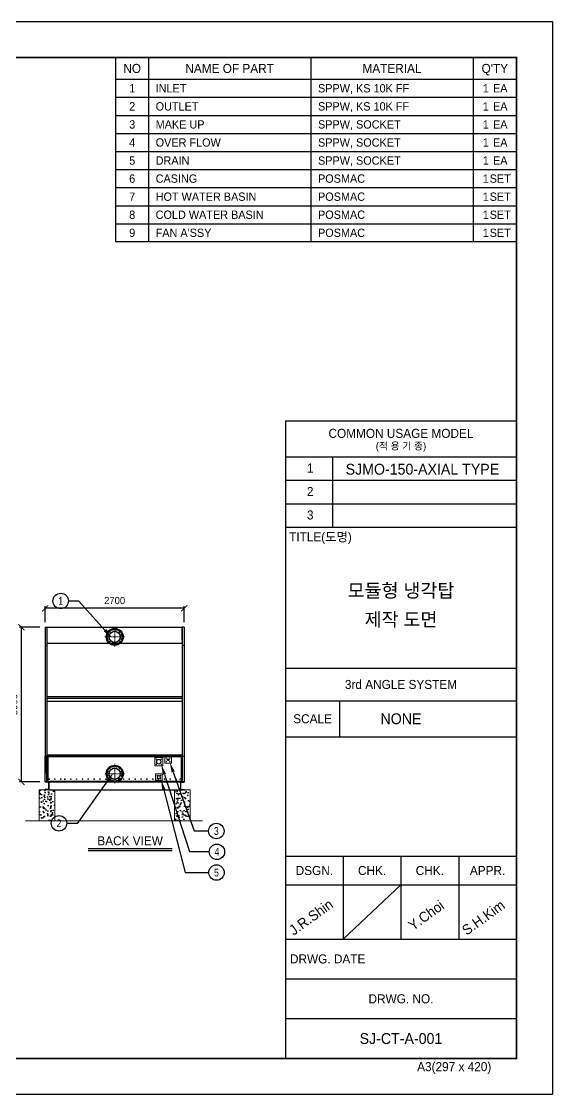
# Model space of a CAD drawing. Header units: millimetres. Extents: x 968 to 30375, y 899 to 21694.
# Drawn here: x 20071 to 30375, y 899 to 21694 of the extents above; entities that cross this region are included whole.
import ezdxf
from ezdxf import colors
from ezdxf.entities.mleader import LeaderData, LeaderLine
from ezdxf.enums import TextEntityAlignment as Align
from ezdxf.math import Vec2, Vec3

# ---------------------------------------------------------------- set-up
doc = ezdxf.new("R2010")
doc.units = ezdxf.units.MM
for name, pattern in [('CENTER', [2, 1.25, -0.25, 0.25, -0.25]), ('DGN Style 4', [4.8, 2.4, -1.2, 0, -1.2]), ('HIDDEN', [0.375, 0.25, -0.125])]:
    doc.linetypes.add(name, pattern=pattern)
for name, color, linetype in [('center', 1, 'CENTER'), ('SSL', 7, 'Continuous'), ('냉각탑', 4, 'Continuous'), ('냉각탑_box', 1, 'Continuous'), ('냉각탑_dim', 1, 'Continuous'), ('냉각탑_form', 1, 'Continuous'), ('냉각탑_text', 3, 'Continuous'), ('냉각탑_찬넬방진', 1, 'Continuous')]:
    doc.layers.add(name, color=color, linetype=linetype)
doc.layers.add('L(c)', color=1, linetype='DGN Style 4', lineweight=5)
doc.styles.add('HY울릉도L', font='')
doc.styles.get("Standard").update_dxf_attribs({"font": 'arial.ttf'})
doc.styles.add('돋움', font='Dotum.ttf')
doc.styles.get('HY울릉도L').set_extended_font_data('HY울릉도L')
doc.dimstyles.new('성지DIM', dxfattribs={"dimtxt": 3.5, "dimasz": 3, "dimexe": 1, "dimexo": 2.5, "dimgap": 2, "dimtad": 1, "dimdec": 0, "dimzin": 3, "dimdsep": 46, "dimtxsty": 'HY울릉도L', "dimblk": 'ARCHTICK', "dimcen": -2, "dimclrd": 256, "dimclre": 256, "dimclrt": 7, "dimadec": 0, "dimazin": 0, "dimtfac": 1, "dimtdec": 0, "dimtofl": 0, "dimtmove": 0, "dimatfit": 3, "dimfxl": 1, "dimtolj": 1, "dimtzin": 0, "dimlwe": -1, "dimarcsym": 0})
pattern_1 = [(50, (-860174.74, -423918.05), (182.18467, -15.939086), [19.05, -209.55]), (355, (-860174.74, -423918.05), (-35.24342, 191.056845), [15.24, -167.640584]), (100.451445, (-860159.56, -423919.38), (146.941247, 175.117752), [16.19001, -178.090245]), (46.1842, (-860174.74, -423867.25), (271.07904, -42.04233), [28.575, -314.325]), (96.635558, (-860152.15, -423870.75), (237.404134, 247.426125), [24.28502, -267.13561]), (351.18415, (-860174.74, -423867.25), (237.404134, 247.426125), [22.85997, -251.45973]), (21, (-860149.34, -423879.95), (151.614391, -102.265198), [19.05, -209.55]), (326, (-860149.34, -423879.95), (61.80203, 184.187966), [15.24, -167.64]), (71.451445, (-860136.7, -423888.47), (213.41642, 81.92277), [16.19001, -178.089938]), (37.5, (-860174.74, -423918.05), (3.0886033, 84.555039), [0, -165.608, 0, -170.18, 0, -168.275]), (7.5, (-860174.74, -423918.05), (66.8196625, 100.180575), [0, -97.028, 0, -161.798, 0, -64.135]), (327.5, (-860231.38, -423918.05), (135.590595, -5.728744), [0, -63.5, 0, -198.12, 0, -262.89]), (317.5, (-860256.78, -423918.05), (148.129181, 25.426491), [0, -82.55, 0, -131.572, 0, -186.69])]

# ---------------------------------------------------------------- blocks, each defined once
blk = doc.blocks.new('냉각탑form')
at = {"layer": 'Defpoints'}
blk.add_lwpolyline([(0, 297.07), (420.1, 297.07), (420.1, 0), (0, 0)], close=True, dxfattribs=at)
at = {"layer": '냉각탑_form'}
for p, q in [((346.08, 186.55), (346.08, 10)), ((346.08, 186.55), (410.1, 186.55)), ((346.08, 186.55), (410.1, 186.55)), ((346.08, 176.54), (410.1, 176.54)), ((359.09, 176.54), (359.09, 157.04)), ((346.08, 170.04), (410.1, 170.04)), ((346.08, 163.54), (410.1, 163.54)), ((346.08, 157.04), (410.1, 157.04)), ((346.08, 157.04), (410.1, 157.04)), ((346.08, 118.03), (410.1, 118.03)), ((346.08, 109.03), (410.1, 109.03)), ((361.09, 109.03), (361.09, 99.02)), ((346.08, 99.02), (410.1, 99.02)), ((346.08, 66.02), (410.1, 66.02)), ((362.09, 66.02), (362.09, 43.01)), ((378.09, 66.02), (378.09, 43.01)), ((394.1, 66.02), (394.1, 43.01)), ((346.08, 58.01), (410.1, 58.01)), ((378.09, 58.01), (362.09, 43.01)), ((346.08, 43.01), (410.1, 43.01)), ((346.08, 32.01), (410.1, 32.01)), ((346.08, 21.01), (410.1, 21.01))]:
    blk.add_line(p, q, dxfattribs=at)
at = {"layer": '냉각탑_form', "const_width": 0.5}
blk.add_lwpolyline([(10, 287.07), (10, 10), (410.1, 10), (410.1, 287.07)], close=True, dxfattribs=at)
at = {"layer": '냉각탑_form', "style": '돋움'}
for s, height, p in [('COMMON USAGE MODEL', 2.5006, (378.09, 183.04)), ('(적 용 기 종)', 2, (378.09, 179.54)), ('3rd ANGLE SYSTEM', 2.5006, (378.09, 113.53)), ('SCALE', 2.501, (353.59, 104.03)), ('DSGN.', 2.501, (354.09, 62.02)), ('CHK.', 2.501, (370.09, 62.02)), ('CHK.', 2.501, (386.09, 62.02)), ('APPR.', 2.501, (402.1, 62.02)), ('DRWG. NO.', 2.501, (378.09, 26.51))]:
    blk.add_text(s, height=height, dxfattribs=at).set_placement(p, align=Align.MIDDLE_CENTER)
for s, height, p in [('1', 2.5, (352.02, 172.2)), ('2', 2.5, (352.02, 165.7)), ('3', 2.5, (352.02, 159.2)), ('TITLE(도명)', 2.501, (347.09, 153.14)), ('DRWG. DATE', 2.501, (347.32, 36.29)), ('A3(297 x 420)', 2.5006, (382.58, 6.47))]:
    blk.add_text(s, height=height, dxfattribs=at).set_placement(p)
blk = doc.blocks.new('_ArchTick')
at = {"color": 0, "linetype": 'ByBlock', "const_width": 0.15}
blk.add_lwpolyline([(-0.5, -0.5), (0.5, 0.5)], dxfattribs=at)
blk = doc.blocks.new('*D36')
at = {"layer": 'Defpoints', "color": 0, "transparency": 16777216}
for p in [(20529, 10321), (20529, 9955), (23229, 9955)]:
    blk.add_point(p, dxfattribs=at)
at = {"layer": '냉각탑_dim', "transparency": 16777216}
for p, q in [((20529, 10055), (20529, 10361)), ((23229, 10055), (23229, 10361))]:
    blk.add_line(p, q, dxfattribs=at)
at = {"layer": '냉각탑_dim', "lineweight": -2, "transparency": 16777216}
blk.add_line((23229, 10321), (20529, 10321), dxfattribs=at)
at = {"layer": '냉각탑_dim', "lineweight": -2, "transparency": 16777216, "xscale": 120, "yscale": 120, "zscale": 120, "rotation": 180}
blk.add_blockref('_ArchTick', (20529, 10321), dxfattribs=at)
at = {"layer": '냉각탑_dim', "lineweight": -2, "transparency": 16777216, "xscale": 120, "yscale": 120, "zscale": 120}
blk.add_blockref('_ArchTick', (23229, 10321), dxfattribs=at)
at = {"layer": '냉각탑_dim', "color": 7, "transparency": 16777216, "insert": (21879, 10471), "char_height": 140, "attachment_point": 5, "style": 'HY울릉도L'}
blk.add_mtext('\\A1;2700', dxfattribs=at)
blk = doc.blocks.new('*D37')
at = {"layer": 'Defpoints', "color": 0, "transparency": 16777216}
for p in [(20072, 9955), (20529, 9955), (20529, 6956)]:
    blk.add_point(p, dxfattribs=at)
at = {"layer": '냉각탑_dim', "transparency": 16777216}
for p, q in [((20429, 9955), (20032, 9955)), ((20429, 6956), (20032, 6956))]:
    blk.add_line(p, q, dxfattribs=at)
at = {"layer": '냉각탑_dim', "lineweight": -2, "transparency": 16777216}
blk.add_line((20072, 6956), (20072, 9955), dxfattribs=at)
at = {"layer": '냉각탑_dim', "lineweight": -2, "transparency": 16777216, "xscale": 120, "yscale": 120, "zscale": 120}
for p, rotation in [((20072, 9955), 90), ((20072, 6956), 270)]:
    blk.add_blockref('_ArchTick', p, dxfattribs=dict(at, rotation=rotation))
at = {"layer": '냉각탑_dim', "color": 7, "transparency": 16777216, "insert": (19922, 8455), "char_height": 140, "attachment_point": 5, "rotation": 90, "style": 'HY울릉도L'}
blk.add_mtext('\\A1;3000', dxfattribs=at)
blk = doc.blocks.new('A$Cede2dec9')
at = {"color": 7, "lineweight": 13}
for p, q in [((0, 160), (160, 160)), ((0, 160), (0, 0)), ((160, 0), (0, 0)), ((160, 0), (160, 160))]:
    blk.add_line(p, q, dxfattribs=at)
for centre, radius in [((30, 130), 4.5), ((30, 30), 4.5), ((80, 80), 46), ((80, 80), 40.3), ((130, 130), 4.5), ((130, 30), 4.5)]:
    blk.add_circle(centre, radius, dxfattribs=at)
for start, end in [(0, 209.93), (208.1298, 360)]:
    blk.add_arc((80, 80), 44.5, start, end, dxfattribs=at)
for points, knots in [([(41, 58), (43, 55), (45, 52), (48, 49), (53, 45), (59, 41), (62, 40), (67, 38), (73, 37), (75, 36), (78, 36), (80, 36)], [0.000001, 0.000001, 0.000001, 0.000001, 0.000001, 0.000001, 24.584374, 24.584374, 24.584374, 49.154115, 49.154115, 49.154115, 65.501735, 65.501735, 65.501735, 65.501735, 65.501735, 65.501735]), ([(80, 125), (83, 124), (87, 124), (90, 123), (97, 121), (103, 118), (106, 116), (111, 111), (116, 106), (118, 103), (121, 97), (123, 90), (123, 87), (124, 81), (123, 75), (123, 73), (122, 69), (120, 65), (120, 63), (118, 60), (117, 58)], [0, 0, 0, 0, 0, 0, 24.547509, 24.547509, 24.547509, 49.118665, 49.118665, 49.118665, 73.703274, 73.703274, 73.703274, 98.267803, 98.267803, 98.267803, 113.61018, 113.61018, 113.61018, 130.308904, 130.308904, 130.308904, 130.308904, 130.308904, 130.308904]), ([(80, 36), (83, 36), (87, 37), (90, 37), (97, 40), (103, 43), (106, 45), (110, 49), (114, 53), (115, 55), (116, 57), (117, 58)], [0, 0, 0, 0, 0, 0, 24.544009, 24.544009, 24.544009, 49.102203, 49.102203, 49.102203, 64.80281, 64.80281, 64.80281, 64.80281, 64.80281, 64.80281])]:
    blk.add_open_spline(points, degree=5, knots=knots, dxfattribs=at)
blk = doc.blocks.new('A$C0deb5804')
at = {"color": 7, "lineweight": 13}
for p, q in [((0, 130), (130, 130)), ((0, 130), (0, 0)), ((130, 0), (0, 0)), ((130, 0), (130, 130))]:
    blk.add_line(p, q, dxfattribs=at)
at = {"color": 7, "lineweight": 13, "ltscale": 8.65448e-05}
blk.add_line((39, 50), (39, 50), dxfattribs=at)
at = {"color": 7, "lineweight": 13}
for centre, radius in [((30, 100), 4.5), ((30, 30), 4.5), ((65, 65), 31.5), ((65, 65), 26.4), ((100, 100), 4.5), ((100, 30), 4.5)]:
    blk.add_circle(centre, radius, dxfattribs=at)
for start, end in [(0, 209.93), (208.1216, 360)]:
    blk.add_arc((65, 65), 30.2, start, end, dxfattribs=at)
for points, knots in [([(39, 50), (40, 48), (42, 46), (43, 44), (47, 41), (52, 38), (54, 37), (58, 36), (61, 36), (62, 35), (64, 35), (65, 35)], [0.004896, 0.004896, 0.004896, 0.004896, 0.004896, 0.004896, 17.690548, 17.690548, 17.690548, 35.365473, 35.365473, 35.365473, 44.291518, 44.291518, 44.291518, 44.291518, 44.291518, 44.291518]), ([(65, 95), (68, 95), (70, 95), (72, 94), (77, 93), (82, 90), (84, 88), (87, 85), (90, 81), (91, 79), (93, 74), (94, 69), (94, 67), (94, 63), (93, 59), (93, 58), (92, 55), (91, 53), (91, 52), (90, 51), (90, 51)], [0, 0, 0, 0, 0, 0, 17.658408, 17.658408, 17.658408, 35.337168, 35.337168, 35.337168, 53.027915, 53.027915, 53.027915, 70.701347, 70.701347, 70.701347, 80.792992, 80.792992, 80.792992, 87.938736, 87.938736, 87.938736, 87.938736, 87.938736, 87.938736]), ([(65, 35), (67, 36), (70, 36), (72, 36), (77, 38), (81, 41), (83, 42), (86, 45), (88, 48), (89, 49), (89, 50), (90, 51)], [0, 0, 0, 0, 0, 0, 17.6545, 17.6545, 17.6545, 35.318709, 35.318709, 35.318709, 43.629241, 43.629241, 43.629241, 43.629241, 43.629241, 43.629241])]:
    blk.add_open_spline(points, degree=5, knots=knots, dxfattribs=at)
blk = doc.blocks.new('A$C3ed718e9')
for p, q in [((0, 150), (0, 148)), ((0, 150), (0, 148)), ((75, 150), (0, 150)), ((0, 2), (0, 0)), ((0, 0), (0, 2)), ((63, 141), (4, 144)), ((63, 9), (4, 6)), ((70, 133), (70, 17)), ((75, 150), (75, 0)), ((75, 0), (0, 0)), ((75, 0), (0, 0))]:
    blk.add_line(p, q)
for centre, radius, start, end in [((4, 148), 4, 180, 265), ((4, 2), 4, 95, 180), ((62, 133), 8, 0, 85), ((62, 17), 8, 275, 0)]:
    blk.add_arc(centre, radius, start, end)
blk = doc.blocks.new('A$C2280a3cf')
for centre, radius in [((190, 190), 165), ((50, 228), 11.5), ((87, 293), 11.5), ((190, 190), 109), ((152, 330), 11.5), ((228, 330), 11.5), ((293, 293), 11.5), ((330, 228), 11.5), ((50, 152), 11.5), ((87, 87), 11.5), ((152, 50), 11.5), ((228, 50), 11.5), ((293, 87), 11.5), ((330, 152), 11.5)]:
    blk.add_circle(centre, radius)
at = {"layer": 'L(c)'}
for p, q in [((66, 223), (34, 232)), ((99, 281), (76, 304)), ((157, 314), (148, 346)), ((190, 0), (190, 380)), ((223, 314), (232, 346)), ((281, 281), (304, 304)), ((314, 223), (346, 232)), ((0, 190), (380, 190)), ((66, 157), (34, 148)), ((99, 99), (76, 76)), ((157, 66), (148, 34)), ((223, 66), (232, 34)), ((281, 99), (304, 76)), ((314, 157), (346, 148))]:
    blk.add_line(p, q, dxfattribs=at)
blk.add_circle((190, 190), 145, dxfattribs=at)
blk = doc.blocks.new('2')
for p, q in [((20529, 9955), (20529, 9601)), ((20529, 9955), (20567, 9955)), ((20567, 9955), (20567, 9601)), ((20569, 9705), (20569, 9955)), ((20569, 9955), (23189, 9955)), ((23189, 9917), (23189, 9955)), ((23189, 9705), (23189, 9955)), ((23191, 9955), (23191, 9601)), ((23229, 9955), (23191, 9955)), ((23229, 9955), (23229, 9601)), ((20529, 9601), (20567, 9601)), ((20529, 9599), (20529, 7457)), ((20529, 9599), (20567, 9599)), ((20567, 9599), (20567, 7457)), ((23229, 9601), (23191, 9601)), ((23191, 9599), (23191, 7457)), ((23229, 9599), (23191, 9599)), ((23229, 9599), (23229, 7457)), ((20529, 7457), (20567, 7457)), ((20529, 7455), (20529, 7125)), ((20529, 6956), (20529, 7455)), ((20529, 7455), (20567, 7455)), ((20567, 6956), (20567, 7455)), ((20569, 7484), (23189, 7484)), ((20569, 7484), (20569, 7457)), ((20569, 7457), (23189, 7457)), ((20569, 6956), (20569, 7455)), ((20569, 7455), (23189, 7455)), ((23188, 7455), (20569, 7455)), ((20569, 7455), (20569, 6956)), ((20583, 7455), (20583, 6956)), ((23175, 7441), (20583, 7441)), ((23175, 6956), (23175, 7455)), ((23188, 6956), (23188, 7455)), ((23189, 7484), (23189, 7457)), ((23189, 7455), (23189, 6956)), ((23191, 7457), (23229, 7457)), ((23191, 7455), (23229, 7455)), ((23191, 7455), (23191, 6956)), ((23229, 7455), (23229, 7125)), ((23229, 7455), (23229, 6956)), ((23229, 6956), (20529, 6956)), ((23229, 6956), (20530, 6956)), ((20569, 6956), (23188, 6956)), ((21653, 6956), (20571, 6956)), ((23229, 6956), (20571, 6956)), ((20583, 6957), (20628, 6957)), ((20628, 6969), (23175, 6969)), ((20628, 6969), (20628, 6956)), ((22497, 6956), (21655, 6956)), ((23229, 6956), (22499, 6956))]:
    blk.add_line(p, q)
at = {"ltscale": 500}
for p, q in [((20567, 9645), (23191, 9645)), ((20567, 8611), (23191, 8611)), ((20567, 8581), (23191, 8581)), ((20567, 8521), (23191, 8521)), ((20529, 6956), (20859, 6956))]:
    blk.add_line(p, q, dxfattribs=at)
at = {"color": 7, "lineweight": 13}
for p, q in [((22851, 7451), (22851, 7321)), ((22851, 7451), (22981, 7451)), ((22981, 7321), (22851, 7321)), ((22981, 7321), (22981, 7451))]:
    blk.add_line(p, q, dxfattribs=at)
for centre in [(22881, 7421), (22881, 7351), (22951, 7421), (22951, 7351)]:
    blk.add_circle(centre, 4.5, dxfattribs=at)
for centre in [(20609, 7010), (20722, 7010), (20836, 7010), (20913, 7010), (21027, 7010), (21141, 7010), (21254, 7010), (21368, 7010), (21482, 7010), (21595, 7010), (21709, 7010), (21754, 7010), (21804, 7010), (21854, 7010), (21904, 7010), (21954, 7010), (22004, 7010), (22050, 7010), (22163, 7010), (22277, 7010), (22391, 7010), (22504, 7010), (22618, 7010), (22732, 7010), (22845, 7010), (22959, 7010), (23072, 7010), (23149, 7010)]:
    blk.add_circle(centre, 4.09)
at = {"layer": 'center'}
for p, q in [((20617, 7010), (20601, 7010)), ((20609, 7017), (20609, 7002)), ((20730, 7010), (20715, 7010)), ((20722, 7017), (20722, 7002)), ((20844, 7010), (20828, 7010)), ((20836, 7017), (20836, 7002)), ((20921, 7010), (20906, 7010)), ((20913, 7017), (20913, 7002)), ((21035, 7010), (21019, 7010)), ((21027, 7017), (21027, 7002)), ((21148, 7010), (21133, 7010)), ((21141, 7017), (21141, 7002)), ((21262, 7010), (21247, 7010)), ((21254, 7017), (21254, 7002)), ((21376, 7010), (21360, 7010)), ((21368, 7017), (21368, 7002)), ((21489, 7010), (21474, 7010)), ((21482, 7017), (21482, 7002)), ((21603, 7010), (21587, 7010)), ((21595, 7017), (21595, 7002)), ((21717, 7010), (21701, 7010)), ((21709, 7017), (21709, 7002)), ((21762, 7010), (21747, 7010)), ((21754, 7017), (21754, 7002)), ((21812, 7010), (21797, 7010)), ((21804, 7017), (21804, 7002)), ((21862, 7010), (21847, 7010)), ((21854, 7017), (21854, 7002)), ((21897, 7010), (21912, 7010)), ((21904, 7017), (21904, 7002)), ((21947, 7010), (21962, 7010)), ((21954, 7017), (21954, 7002)), ((21997, 7010), (22012, 7010)), ((22004, 7017), (22004, 7002)), ((22057, 7010), (22042, 7010)), ((22050, 7017), (22050, 7002)), ((22171, 7010), (22156, 7010)), ((22163, 7017), (22163, 7002)), ((22285, 7010), (22269, 7010)), ((22277, 7017), (22277, 7002)), ((22398, 7010), (22383, 7010)), ((22391, 7017), (22391, 7002)), ((22512, 7010), (22497, 7010)), ((22504, 7017), (22504, 7002)), ((22626, 7010), (22610, 7010)), ((22618, 7017), (22618, 7002)), ((22739, 7010), (22724, 7010)), ((22732, 7017), (22732, 7002)), ((22853, 7010), (22837, 7010)), ((22845, 7017), (22845, 7002)), ((22967, 7010), (22951, 7010)), ((22959, 7017), (22959, 7002)), ((23080, 7010), (23065, 7010)), ((23072, 7017), (23072, 7002)), ((23156, 7010), (23141, 7010)), ((23149, 7017), (23149, 7002))]:
    blk.add_line(p, q, dxfattribs=at)
at = {"layer": 'SSL'}
for p, q in [((20957, 6956), (20761, 6956)), ((22900, 6956), (23229, 6956)), ((20604, 6806), (23154, 6806))]:
    blk.add_line(p, q, dxfattribs=at)
blk.add_circle((22916, 7386), 17, dxfattribs=at)
at = {"layer": '냉각탑'}
blk.add_line((20529, 6956), (23228, 6956), dxfattribs=at)
at = {"layer": '냉각탑', "color": 6, "linetype": 'HIDDEN'}
for p, q in [((20888, 6956), (20530, 6956)), ((22386, 6956), (21767, 6956)), ((22362, 6956), (21791, 6956)), ((23229, 6956), (22965, 6956))]:
    blk.add_line(p, q, dxfattribs=at)
at = {"layer": '냉각탑', "ltscale": 30}
blk.add_line((20530, 6956), (23229, 6956), dxfattribs=at)
at = {"layer": '냉각탑_찬넬방진', "ltscale": 150}
for p, q in [((20529, 6956), (20581, 6956)), ((20581, 6956), (23228, 6956))]:
    blk.add_line(p, q, dxfattribs=at)
at = {"layer": '냉각탑_찬넬방진', "ltscale": 30}
blk.add_line((20530, 6956), (23042, 6956), dxfattribs=at)
blk.add_line((20530, 6956), (23042, 6956), dxfattribs=at)
at = {"layer": '냉각탑_찬넬방진', "linetype": 'HIDDEN'}
for q in [(20530, 6956), (20553, 6956)]:
    blk.add_line((21450, 6956), q, dxfattribs=at)
at = {"color": 1, "lineweight": -3, "xscale": -1, "rotation": 270}
for name, p in [('A$Cede2dec9', (22656, 7268)), ('A$C0deb5804', (22671, 6985))]:
    blk.add_blockref(name, p, dxfattribs=at)
at = {"layer": 'SSL'}
for name, p in [('A$C2280a3cf', (21690, 9577)), ('A$C2280a3cf', (21690, 6926)), ('A$C3ed718e9', (20529, 6806))]:
    blk.add_blockref(name, p, dxfattribs=at)
at = {"layer": 'SSL', "xscale": -1}
blk.add_blockref('A$C3ed718e9', (23229, 6806), dxfattribs=at)

msp = doc.modelspace()

# ---------------------------------------------------------------- hatches: boundary and pattern name
h = msp.add_hatch()
h.set_pattern_fill('AR-CONC', color=4)
h.set_pattern_definition(pattern_1)
h.paths.add_polyline_path([(20716.8, 6805.5), (20416.8, 6805.5), (20416.8, 6205.5), (20716.8, 6205.5)])
h = msp.add_hatch()
h.set_pattern_fill('AR-CONC', color=4)
h.set_pattern_definition(pattern_1)
h.paths.add_polyline_path([(23041.6, 6805.5), (23341.6, 6805.5), (23341.6, 6205.5), (23041.6, 6205.5)])

# ---------------------------------------------------------------- linework, layer by layer
at = {"lineweight": 5}
msp.add_line((20152.4, 6205.2), (23583.5, 6205.2), dxfattribs=at)
for points in [[(20416.8, 6205.5), (20416.8, 6805.5), (20716.8, 6805.5), (20716.8, 6205.5)], [(23341.6, 6205.5), (23341.6, 6805.5), (23041.6, 6805.5), (23041.6, 6205.5)]]:
    msp.add_lwpolyline(points, dxfattribs=at)
at = {"layer": '냉각탑_box'}
for p, q in [((22534.9, 20993.5), (22534.9, 17423.5)), ((25684.9, 20993.5), (25684.9, 17423.5)), ((28834.9, 20993.5), (28834.9, 17423.5)), ((21904.9, 20573.5), (29674.9, 20573.5)), ((21904.9, 20223.5), (29674.9, 20223.5)), ((21904.9, 19873.5), (29674.9, 19873.5)), ((21904.9, 19523.5), (29674.9, 19523.5)), ((21904.9, 19173.5), (29674.9, 19173.5)), ((21904.9, 18823.5), (29674.9, 18823.5)), ((21904.9, 18473.5), (29674.9, 18473.5)), ((21904.9, 18123.5), (29674.9, 18123.5)), ((21904.9, 17773.5), (29674.9, 17773.5)), ((21362.6, 5664.6), (22996, 5664.6)), ((21362.6, 5629.6), (22996, 5629.6))]:
    msp.add_line(p, q, dxfattribs=at)
msp.add_lwpolyline([(21904.9, 17423.5), (21904.9, 20993.5), (29674.9, 20993.5), (29674.9, 17423.5)], close=True, dxfattribs=at)
at = {"layer": '냉각탑_dim', "linetype": 'ByBlock', "lineweight": -3}
for centre in [(20832.9, 10464.4), (20799.7, 6155.4), (23852.2, 6004.9), (23863.3, 5602.1), (23854.9, 5200)]:
    msp.add_circle(centre, 150, dxfattribs=at)

# ---------------------------------------------------------------- block references
msp.add_blockref('2', (0, 0))
at = {"layer": '냉각탑_form', "xscale": 70, "yscale": 70, "zscale": 70}
msp.add_blockref('냉각탑form', (967.9, 898.6), dxfattribs=at)

# ---------------------------------------------------------------- texts
at = {"layer": '냉각탑_text', "style": '돋움'}
for s, height, p in [('NO', 175, (22219.9, 20783.5)), ('NAME OF PART', 175, (24109.9, 20783.5)), ('MATERIAL', 175, (27259.9, 20783.5)), ("Q'TY", 175, (29254.9, 20783.5)), ('1', 161, (22219.9, 20398.5)), ('1', 161, (29079.9, 20398.5)), ('EA', 161, (29359.9, 20398.5)), ('2', 161, (22219.9, 20048.5)), ('1', 161, (29079.9, 20048.5)), ('EA', 161, (29359.9, 20048.5)), ('3', 161, (22219.9, 19698.5)), ('1', 161, (29079.9, 19698.5)), ('EA', 161, (29359.9, 19698.5)), ('4', 161, (22219.9, 19348.5)), ('1', 161, (29079.9, 19348.5)), ('EA', 161, (29359.9, 19348.5)), ('5', 161, (22219.9, 18998.5)), ('1', 161, (29079.9, 18998.5)), ('EA', 161, (29359.9, 18998.5)), ('6', 161, (22219.9, 18648.5)), ('1', 161, (29079.9, 18648.5)), ('SET', 161, (29359.9, 18648.5)), ('7', 161, (22219.9, 18298.5)), ('1', 161, (29079.9, 18298.5)), ('SET', 161, (29359.9, 18298.5)), ('8', 161, (22219.9, 17948.5)), ('1', 161, (29079.9, 17948.5)), ('SET', 161, (29359.9, 17948.5)), ('9', 161, (22219.9, 17598.5)), ('1', 161, (29079.9, 17598.5)), ('SET', 161, (29359.9, 17598.5)), ('SJMO-150-AXIAL TYPE', 210.051, (27850, 13016.9)), ('모듈형 냉각탑', 262.5, (27434.3, 10665.6)), ('제작 도면', 262.5, (27434.3, 10105.6)), ('NONE', 210.05, (27434.3, 8180.4)), ('BACK VIEW', 175, (22179.3, 5816.2)), ('SJ-CT-A-001', 210.051, (27434.3, 1983.9))]:
    msp.add_text(s, height=height, dxfattribs=at).set_placement(p, align=Align.MIDDLE_CENTER)
for s, p in [('INLET', (22674.9, 20398.5)), ('SPPW, KS 10K FF', (25824.9, 20398.5)), ('OUTLET', (22674.9, 20048.5)), ('SPPW, KS 10K FF', (25824.9, 20048.5)), ('MAKE UP', (22674.9, 19698.5)), ('SPPW, SOCKET', (25824.9, 19698.5)), ('OVER FLOW', (22674.9, 19348.5)), ('SPPW, SOCKET', (25824.9, 19348.5)), ('DRAIN', (22674.9, 18998.5)), ('SPPW, SOCKET', (25824.9, 18998.5)), ('CASING', (22674.9, 18648.5)), ('POSMAC', (25824.9, 18648.5)), ('HOT WATER BASIN', (22674.9, 18298.5)), ('POSMAC', (25824.9, 18298.5)), ('COLD WATER BASIN', (22674.9, 17948.5)), ('POSMAC', (25824.9, 17948.5)), ("FAN A'SSY", (22674.9, 17598.5)), ('POSMAC', (25824.9, 17598.5))]:
    msp.add_text(s, height=161, dxfattribs=at).set_placement(p, align=Align.MIDDLE_LEFT)
at = {"layer": '냉각탑_text', "width": 0.8}
for s, p in [('1', (20832.9, 10464.4)), ('2', (20799.7, 6155.4)), ('3', (23852.2, 6004.9)), ('4', (23863.3, 5602.1)), ('5', (23854.9, 5200))]:
    msp.add_text(s, height=150, dxfattribs=at).set_placement(p, align=Align.MIDDLE_CENTER)
at = {"layer": '냉각탑_text', "style": '돋움'}
for s, p in [('J.R.Shin', (25352.1, 3973.5)), ('Y.Choi', (27667.4, 4066.9)), ('S.H.Kim', (28708.6, 3973.5))]:
    msp.add_text(s, height=196.05, rotation=35.81856, dxfattribs=at).set_placement(p)

# ---------------------------------------------------------------- dimensions: what is measured, and where the dimension line sits
at = {"layer": '냉각탑_dim'}
dim = msp.add_linear_dim(base=(20529.3, 10321.2), p1=(23229.2, 9955.2), p2=(20529.3, 9955.2), dimstyle='성지DIM', override={"dimscale": 40}, dxfattribs=at)
dim.commit()
dim.dimension.update_dxf_attribs({"geometry": '*D36', "text_midpoint": (21879.3, 10471.2)})
dim = msp.add_linear_dim(base=(20072.1, 9955.2), p1=(20529.3, 6955.5), p2=(20529.3, 9955.2), angle=90, dimstyle='성지DIM', override={"dimscale": 40}, dxfattribs=at)
dim.commit()
dim.dimension.update_dxf_attribs({"geometry": '*D37', "text_midpoint": (19922.1, 8455.3)})

# ---------------------------------------------------------------- leaders
at = {"layer": '냉각탑_dim', "lineweight": -3}
ml = msp.add_multileader_mtext('Standard', dxfattribs=at)
ml.set_content('')
ml.set_leader_properties(color=256)
ml.build(insert=Vec2(0, 0))
ml.multileader.update_dxf_attribs({"text_right_attachment_type": 6, "dogleg_length": 5, "arrow_head_size": 199.5, "scale": 30})
ctx = ml.context
ctx.base_point, ctx.scale, ctx.char_height, ctx.arrow_head_size, ctx.landing_gap_size, ctx.plane_origin = Vec3(20982.9, 10459.7), 30, 7.18, 199.5, 3.59, Vec3(21574.8, 10374.5)
ctx.right_attachment, ctx.text_align_type = 6, 2
notes = []
notes.append((ctx, [(0, (1, 1, 0), (21182.4, 10459.7), (-1, 0), 199.5, [(0, [(21826, 9750.5)], 0, [])])]))
ctx.mtext, ml.multileader.dxf.content_type = None, 0
ml = msp.add_multileader_mtext('Standard', dxfattribs=at)
ml.set_content('')
ml.set_leader_properties(color=256)
ml.build(insert=Vec2(0, 0))
ml.multileader.update_dxf_attribs({"text_right_attachment_type": 6, "dogleg_length": 5, "arrow_head_size": 199.5, "scale": 30})
ctx = ml.context
ctx.base_point, ctx.scale, ctx.char_height, ctx.arrow_head_size, ctx.landing_gap_size, ctx.plane_origin = Vec3(23713.5, 5610), 30, 7.18, 199.5, 3.59, Vec3(23092, 5330.9)
ctx.right_attachment = 6
notes.append((ctx, [(0, (1, 1, 0), (23330, 5610), (1, 0), 383.5, [(0, [(22782.9, 7292.7)], 0, [])])]))
ctx.mtext, ml.multileader.dxf.content_type = None, 0
ml = msp.add_multileader_mtext('Standard', dxfattribs=at)
ml.set_content('')
ml.set_leader_properties(color=256)
ml.build(insert=Vec2(0, 0))
ml.multileader.update_dxf_attribs({"text_right_attachment_type": 6, "dogleg_length": 5, "arrow_head_size": 199.5, "scale": 30})
ctx = ml.context
ctx.base_point, ctx.scale, ctx.char_height, ctx.arrow_head_size, ctx.landing_gap_size, ctx.plane_origin = Vec3(23702.3, 6010.3), 30, 7.18, 199.5, 3.59, Vec3(24082.7, 5618.8)
ctx.right_attachment = 6
notes.append((ctx, [(0, (1, 1, 0), (23422.8, 6010.3), (1, 0), 279.5, [(0, [(22948.4, 7336.3)], 0, [])])]))
ctx.mtext, ml.multileader.dxf.content_type = None, 0
ml = msp.add_multileader_mtext('Standard', dxfattribs=at)
ml.set_content('')
ml.set_leader_properties(color=256)
ml.build(insert=Vec2(0, 0))
ml.multileader.update_dxf_attribs({"text_right_attachment_type": 6, "dogleg_length": 5, "arrow_head_size": 199.5, "scale": 30})
ctx = ml.context
ctx.base_point, ctx.scale, ctx.char_height, ctx.arrow_head_size, ctx.landing_gap_size, ctx.plane_origin = Vec3(20949.6, 6150.7), 30, 7.18, 199.5, 3.59, Vec3(21987.9, 5640.5)
ctx.right_attachment, ctx.text_align_type = 6, 2
notes.append((ctx, [(0, (1, 1, 0), (21149.1, 6150.7), (-1, 0), 199.5, [(0, [(21857.8, 7137.4)], 0, [])])]))
ctx.mtext, ml.multileader.dxf.content_type = None, 0
ml = msp.add_multileader_mtext('Standard', dxfattribs=at)
ml.set_content('')
ml.set_leader_properties(color=256)
ml.build(insert=Vec2(0, 0))
ml.multileader.update_dxf_attribs({"text_right_attachment_type": 6, "dogleg_length": 5, "arrow_head_size": 199.5, "scale": 30})
ctx = ml.context
ctx.base_point, ctx.scale, ctx.char_height, ctx.arrow_head_size, ctx.landing_gap_size, ctx.plane_origin = Vec3(23704.9, 5203.2), 30, 7.18, 199.5, 3.59, Vec3(23684.4, 6067.3)
ctx.right_attachment = 6
notes.append((ctx, [(0, (1, 1, 0), (23247.4, 5203.2), (1, 0), 457.5, [(0, [(22782.9, 6994.7)], 0, [])])]))
ctx.mtext, ml.multileader.dxf.content_type = None, 0
for ctx, leaders in notes:
    for number, flags, end, landing, length, lines in leaders:
        leader = LeaderData()
        leader.index, (leader.has_last_leader_line, leader.has_dogleg_vector, leader.attachment_direction) = number, flags
        leader.last_leader_point, leader.dogleg_vector, leader.dogleg_length = Vec3(end), Vec3(landing), length
        for number, points, colour, breaks in lines:
            line = LeaderLine()
            line.index, line.vertices, line.color, line.breaks = number, Vec3.list(points), colors.encode_raw_color(colour), breaks
            leader.lines.append(line)
        ctx.leaders.append(leader)

doc.saveas('drawing.dxf')
